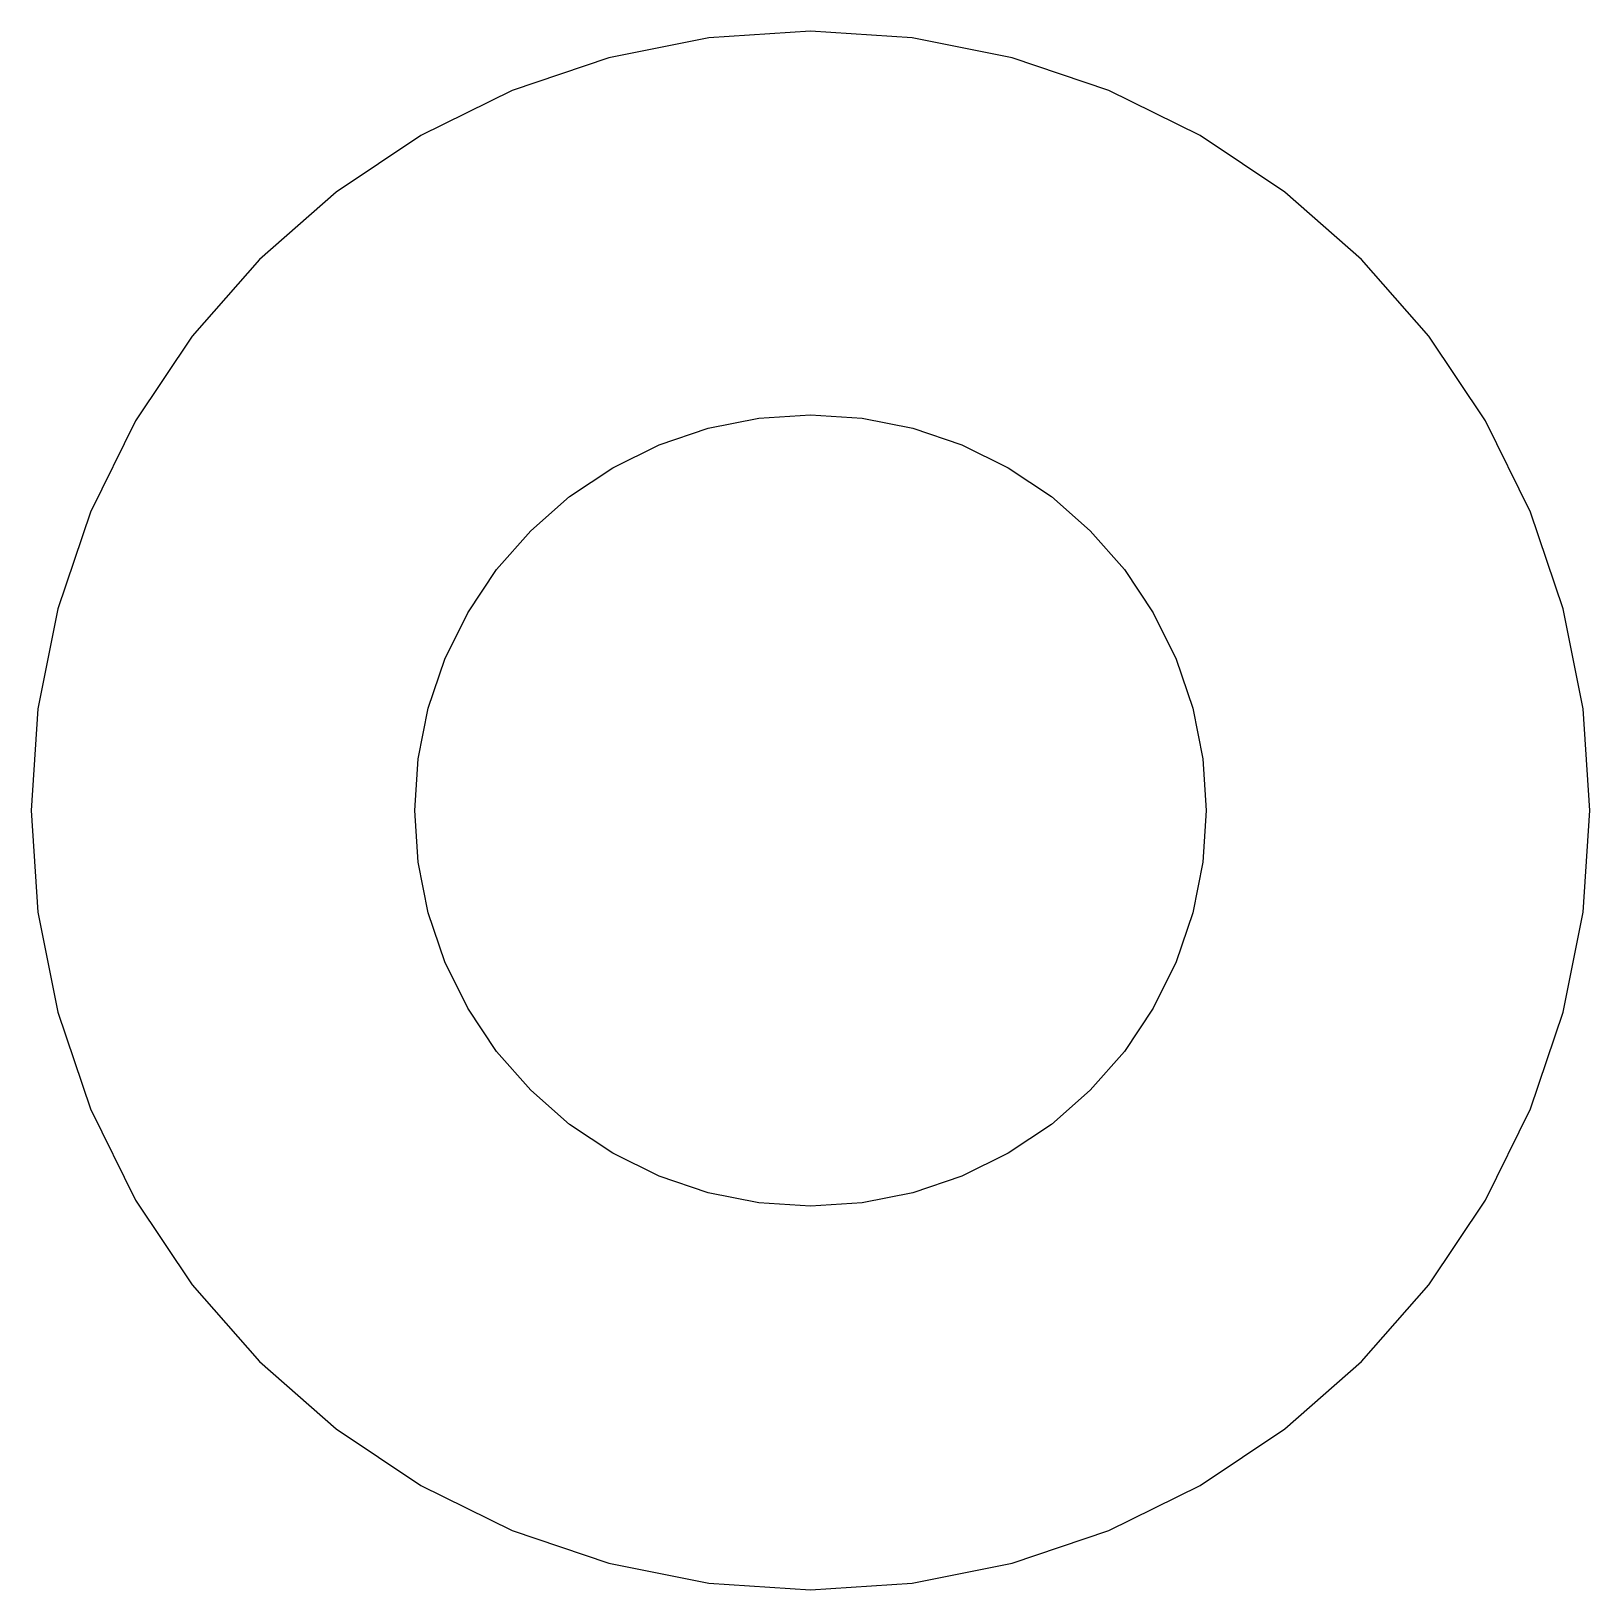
# Model space of a CAD drawing. Extents: x -65 to 65, y -65 to 65.
import ezdxf

# ---------------------------------------------------------------- set-up
doc = ezdxf.new("R2010")
doc.units = 0
doc.layers.get('0').update_dxf_attribs({"linetype": 'CONTINUOUS'})

msp = doc.modelspace()

# ---------------------------------------------------------------- linework, layer by layer
for points in [[(8.4842, -64.4439), (16.8232, -62.7852), (24.8744, -60.0522), (32.5, -56.2917), (39.5695, -51.568), (45.9619, -45.9619), (51.568, -39.5695), (56.2917, -32.5), (60.0522, -24.8744), (62.7852, -16.8232), (64.4439, -8.4842), (65, 0), (64.4439, 8.4842), (62.7852, 16.8232), (60.0522, 24.8744), (56.2917, 32.5), (51.568, 39.5695), (45.9619, 45.9619), (39.5695, 51.568), (32.5, 56.2917), (24.8744, 60.0522), (16.8232, 62.7852), (8.4842, 64.4439), (0, 65), (-8.4842, 64.4439), (-16.8232, 62.7852), (-24.8744, 60.0522), (-32.5, 56.2917), (-39.5695, 51.568), (-45.9619, 45.9619), (-51.568, 39.5695), (-56.2917, 32.5), (-60.0522, 24.8744), (-62.7852, 16.8232), (-64.4439, 8.4842), (-65, 0), (-64.4439, -8.4842), (-62.7852, -16.8232), (-60.0522, -24.8744), (-56.2917, -32.5), (-51.568, -39.5695), (-45.9619, -45.9619), (-39.5695, -51.568), (-32.5, -56.2917), (-24.8744, -60.0522), (-16.8232, -62.7852), (-8.4842, -64.4439), (0, -65)], [(-4.30736, -32.7177), (-8.54103, -31.8756), (-12.6286, -30.488), (-16.5, -28.5788), (-20.0891, -26.1807), (-23.3345, -23.3345), (-26.1807, -20.0891), (-28.5788, -16.5), (-30.488, -12.6286), (-31.8756, -8.54103), (-32.7177, -4.30736), (-33, 0), (-32.7177, 4.30736), (-31.8756, 8.54103), (-30.488, 12.6286), (-28.5788, 16.5), (-26.1807, 20.0891), (-23.3345, 23.3345), (-20.0891, 26.1807), (-16.5, 28.5788), (-12.6286, 30.488), (-8.54103, 31.8756), (-4.30736, 32.7177), (0, 33), (4.30736, 32.7177), (8.54103, 31.8756), (12.6286, 30.488), (16.5, 28.5788), (20.0891, 26.1807), (23.3345, 23.3345), (26.1807, 20.0891), (28.5788, 16.5), (30.488, 12.6286), (31.8756, 8.54103), (32.7177, 4.30736), (33, 0), (32.7177, -4.30736), (31.8756, -8.54103), (30.488, -12.6286), (28.5788, -16.5), (26.1807, -20.0891), (23.3345, -23.3345), (20.0891, -26.1807), (16.5, -28.5788), (12.6286, -30.488), (8.54103, -31.8756), (4.30736, -32.7177), (0, -33)]]:
    msp.add_lwpolyline(points, close=True)

doc.saveas('drawing.dxf')
